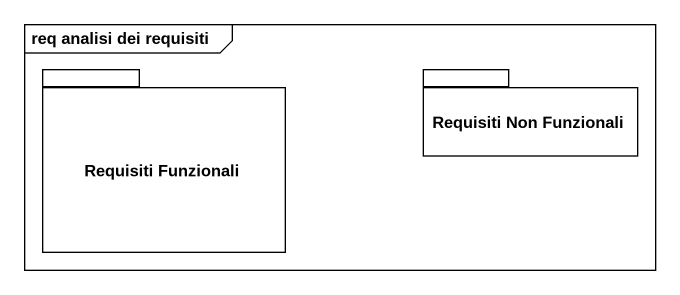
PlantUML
@startuml
mainframe req analisi dei requisiti
package "Requisiti Funzionali" as Requisiti_Funzionali {
}
package "Requisiti Non Funzionali" as Requisiti_Non_Funzionali {
}
@enduml
